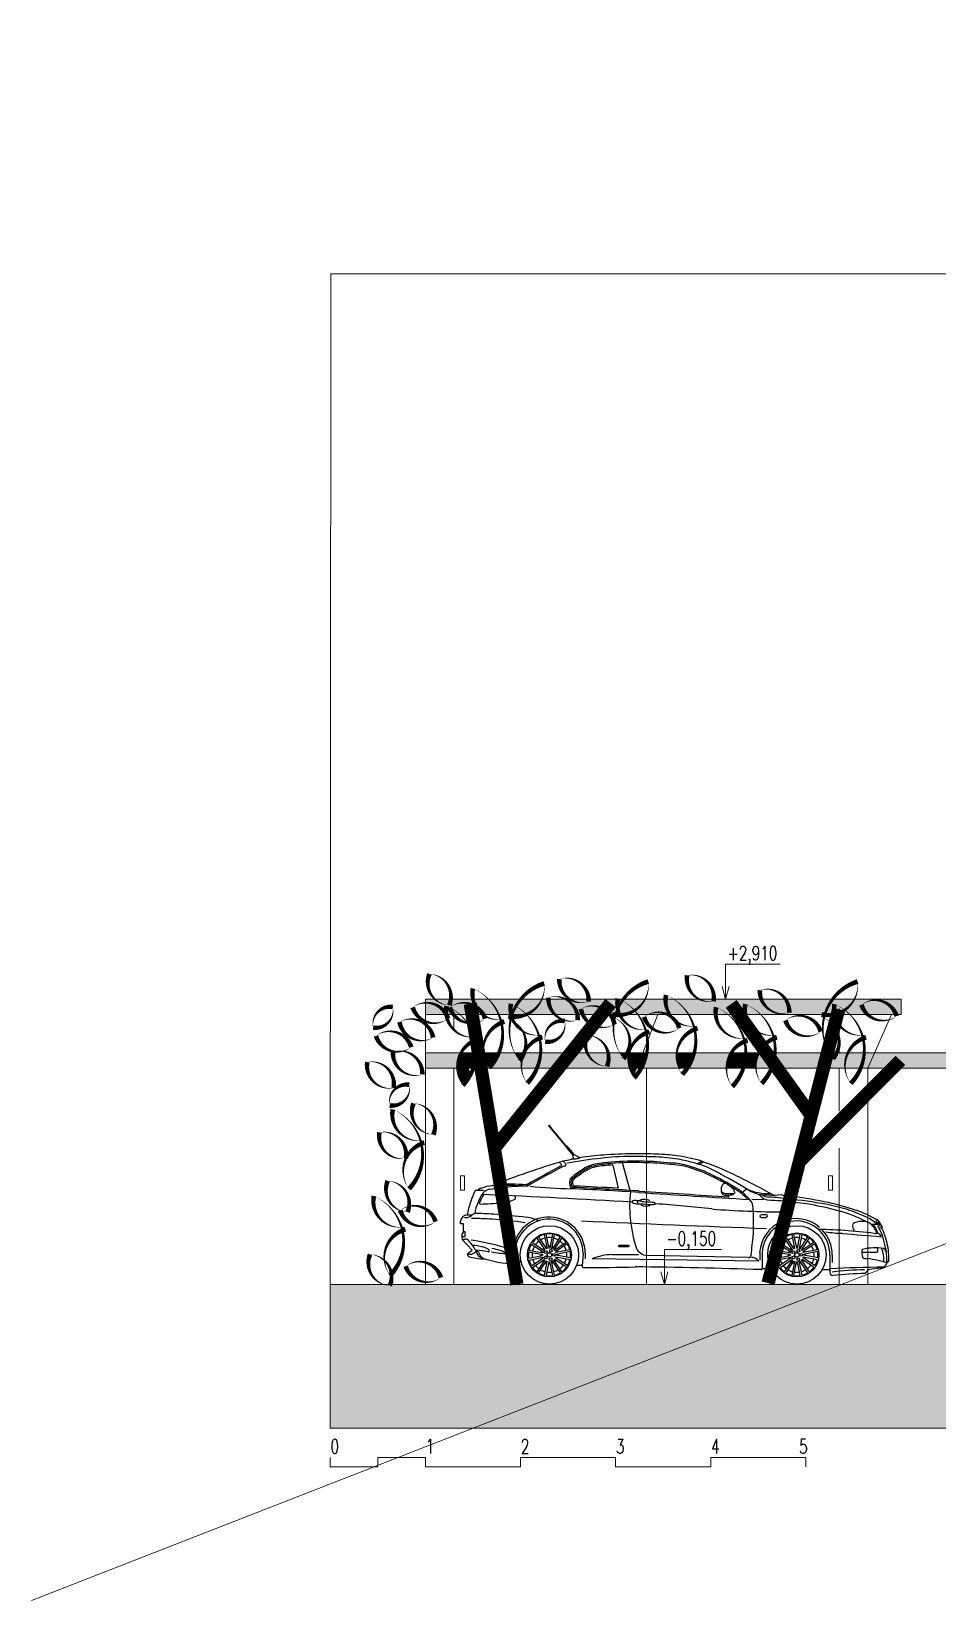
# Model space of a CAD drawing. Header units: metres. Extents: x -183 to 791, y -436 to 125.
# Drawn here: x 504.79 to 514.31, y -415.22 to -398.72 of the extents above; entities that cross this region are included whole.
import ezdxf

# ---------------------------------------------------------------- set-up
doc = ezdxf.new("R2010")
doc.units = ezdxf.units.M
doc.header["$MEASUREMENT"] = 0
doc.header["$XCLIPFRAME"] = 2
for name, color, linetype in [('01_SILNE', 1, 'Continuous'), ('AUTO', 8, 'Continuous'), ('koty', 4, 'Continuous'), ('SRAFY', 3, 'Continuous'), ('SRAFY-TERÉN', 252, 'Continuous'), ('zariz.predmety', 203, 'Continuous')]:
    doc.layers.add(name, color=color, linetype=linetype)
doc.layers.add('FLOATING-WINDOWS', color=2, linetype='Continuous', plot=False)
doc.layers.add('nosne zdivo', color=6, linetype='Continuous', lineweight=50)
doc.styles.add('ROMANS', font='romans.shx', dxfattribs={"width": 0.7})
picture_1 = doc.add_image_def('image2.jpg', size_in_pixel=(1024, 512))

msp = doc.modelspace()

# ---------------------------------------------------------------- hatches: boundary and pattern name
at = {"layer": 'SRAFY', "linetype": 'Continuous', "lineweight": 0}
for points in [[(513.93, -408.892), (508.93, -408.892), (508.93, -409.052), (513.93, -409.052)], [(509.304, -409.457), (508.93, -409.457), (508.93, -409.617), (509.263, -409.617, -0.134833)], [(509.467, -409.457), (509.304, -409.457, 0.134833), (509.263, -409.617), (509.436, -409.617, 0.078794)], [(509.54, -409.457), (509.467, -409.457, -0.078794), (509.436, -409.617), (509.94, -409.617, -0.132565), (509.969, -409.457), (509.968, -409.457, -0.086818), (509.92, -409.539, -0.046165), (509.869, -409.457), (509.703, -409.457, -0.090788), (509.601, -409.614, -0.137439)], [(509.968, -409.457), (509.869, -409.457, 0.046165), (509.92, -409.539, 0.086818)], [(510.142, -409.457), (509.969, -409.457, 0.132565), (509.94, -409.617), (510.104, -409.617, 0.079554)], [(510.632, -409.457), (510.142, -409.457, -0.079554), (510.104, -409.617), (511.073, -409.617, -0.130475), (511.072, -409.457), (511.053, -409.457, -0.067281), (511.013, -409.519, -0.035474), (510.973, -409.457), (510.851, -409.457, -0.153414), (510.839, -409.599, -0.285328)], [(511.053, -409.457), (510.973, -409.457, 0.035474), (511.013, -409.519, 0.067281)], [(511.258, -409.457), (511.072, -409.457, 0.130475), (511.073, -409.617), (511.2, -409.617, 0.082303)], [(511.572, -409.457), (511.258, -409.457, -0.082303), (511.2, -409.617), (511.593, -409.617, -0.131714)], [(511.756, -409.457), (511.572, -409.457, 0.131714), (511.593, -409.617), (511.684, -409.617, 0.085066)], [(512.144, -409.457), (511.756, -409.457, -0.084943), (511.684, -409.617), (511.684, -409.617), (512.095, -409.617, -0.136618)], [(512.299, -409.457), (512.144, -409.457, 0.136618), (512.095, -409.617), (512.273, -409.617, 0.078429)], [(512.433, -409.457), (512.299, -409.457, -0.078429), (512.273, -409.617), (512.404, -409.617, -0.132781)], [(512.606, -409.457), (512.433, -409.457, 0.132781), (512.404, -409.617), (512.568, -409.617, 0.079457)], [(513.37, -409.457), (513.253, -409.457, -0.067281), (513.213, -409.519, -0.035474), (513.173, -409.457), (512.606, -409.457, -0.079457), (512.568, -409.617), (513.341, -409.617, -0.132781)], [(513.543, -409.457), (513.37, -409.457, 0.132781), (513.341, -409.617), (513.505, -409.617, 0.079457)], [(525.212, -409.457), (514.48, -409.457), (513.543, -409.457, -0.079457), (513.505, -409.617), (525.212, -409.617)], [(509.384, -409.617), (509.263, -409.617, 0.157088), (509.324, -409.798, 0.069876), (509.408, -409.68)], [(511.154, -409.617), (511.073, -409.617, 0.084371), (511.117, -409.712)]]:
    msp.add_hatch(color=44, dxfattribs=at).paths.add_polyline_path(points)
for points in [[(509.703, -409.457), (509.54, -409.457, 0.137439), (509.601, -409.614, 0.090788)], [(510.851, -409.457), (510.632, -409.457, 0.285328), (510.839, -409.599, 0.153414)]]:
    msp.add_hatch(color=44, dxfattribs=at).paths.add_polyline_path(points, flags=17)
at = {"layer": 'SRAFY-TERÉN', "linetype": 'Continuous', "lineweight": 0}
msp.add_hatch(color=256, dxfattribs=at).paths.add_polyline_path([(543.77, -412.267), (541.575, -412.267), (541.575, -412.272), (541.153, -412.271), (541.153, -412.267), (530.835, -412.267, -0.032805), (530.813, -412.302, -0.021832), (530.783, -412.267), (521.936, -412.267), (518.986, -411.892), (508.562, -411.892, -0.013742), (508.557, -411.904, -0.069979), (508.492, -411.892), (507.93, -411.892), (507.93, -413.401), (543.77, -413.401)])

# ---------------------------------------------------------------- linework, layer by layer
at = {"layer": '01_SILNE', "linetype": 'Continuous', "lineweight": 0}
msp.add_line((518.986, -411.892), (507.93, -411.892), dxfattribs=at)
at = {"layer": 'AUTO'}
for p, q in [((510.407, -410.438), (510.248, -410.249)), ((510.411, -410.434), (510.252, -410.245)), ((510.339, -410.609), (510.36, -410.63)), ((510.374, -410.592), (510.406, -410.623)), ((510.499, -410.529), (510.481, -410.535)), ((510.481, -410.535), (510.484, -410.572)), ((510.554, -410.56), (510.499, -410.529)), ((511.086, -410.918), (510.999, -410.599)), ((511.788, -410.623), (511.835, -410.595)), ((511.806, -410.629), (511.849, -410.602)), ((510.902, -410.636), (510.956, -410.88)), ((509.456, -410.901), (509.542, -410.901)), ((512.174, -410.938), (512.088, -410.938)), ((511.162, -411.049), (511.163, -411.018)), ((512.108, -410.956), (512.122, -410.969)), ((512.484, -411.003), (512.36, -410.999)), ((509.301, -411.256), (509.301, -411.227)), ((509.33, -411.256), (509.301, -411.256)), ((509.33, -411.334), (509.33, -411.256)), ((509.368, -411.19), (509.341, -411.19)), ((509.37, -411.161), (509.421, -411.161)), ((513.7, -411.26), (513.615, -411.26)), ((509.314, -411.386), (509.348, -411.386)), ((509.422, -411.531), (509.316, -411.419)), ((509.348, -411.34), (509.326, -411.34)), ((509.348, -411.386), (509.348, -411.34)), ((510.102, -411.404), (510.186, -411.527)), ((510.118, -411.393), (510.202, -411.517)), ((510.179, -411.367), (510.21, -411.513)), ((510.198, -411.363), (510.229, -411.509)), ((510.266, -411.362), (510.237, -411.509)), ((510.284, -411.366), (510.256, -411.513)), ((510.347, -411.391), (510.265, -411.516)), ((510.363, -411.402), (510.281, -411.527)), ((510.411, -411.449), (510.287, -411.533)), ((512.703, -411.404), (512.787, -411.527)), ((512.719, -411.393), (512.803, -411.517)), ((512.781, -411.367), (512.811, -411.513)), ((512.8, -411.363), (512.83, -411.509)), ((512.867, -411.362), (512.839, -411.509)), ((512.886, -411.366), (512.858, -411.513)), ((512.948, -411.391), (512.866, -411.516)), ((512.964, -411.402), (512.882, -411.527)), ((513.012, -411.449), (512.888, -411.533)), ((509.377, -411.587), (509.377, -411.571)), ((509.412, -411.577), (509.377, -411.577)), ((509.381, -411.563), (509.422, -411.531)), ((509.873, -411.665), (509.873, -411.535)), ((510.015, -411.549), (510.162, -411.577)), ((510.016, -411.616), (510.162, -411.586)), ((510.019, -411.53), (510.166, -411.558)), ((510.02, -411.635), (510.166, -411.605)), ((510.044, -411.468), (510.169, -411.55)), ((510.046, -411.697), (510.17, -411.613)), ((510.055, -411.452), (510.18, -411.534)), ((510.422, -411.465), (510.298, -411.549)), ((510.423, -411.694), (510.298, -411.612)), ((510.448, -411.527), (510.301, -411.557)), ((510.449, -411.632), (510.302, -411.604)), ((510.452, -411.545), (510.305, -411.576)), ((510.452, -411.613), (510.305, -411.585)), ((510.589, -411.564), (510.58, -411.701)), ((510.611, -411.564), (510.611, -411.621)), ((510.893, -411.578), (511.17, -411.578)), ((512.323, -411.61), (511.258, -411.587)), ((512.444, -411.555), (512.444, -411.637)), ((512.469, -411.556), (512.469, -411.726)), ((512.617, -411.549), (512.764, -411.577)), ((512.617, -411.616), (512.764, -411.586)), ((512.62, -411.53), (512.767, -411.558)), ((512.621, -411.635), (512.768, -411.605)), ((512.645, -411.468), (512.77, -411.55)), ((512.647, -411.697), (512.771, -411.613)), ((512.656, -411.452), (512.781, -411.534)), ((513.023, -411.465), (512.899, -411.549)), ((513.025, -411.694), (512.9, -411.612)), ((513.049, -411.527), (512.903, -411.557)), ((513.05, -411.632), (512.903, -411.604)), ((513.053, -411.545), (512.906, -411.576)), ((513.054, -411.613), (512.907, -411.585)), ((513.181, -411.583), (513.18, -411.764)), ((513.206, -411.584), (513.206, -411.66)), ((513.671, -411.556), (513.515, -411.556)), ((513.681, -411.506), (513.681, -411.546)), ((509.936, -411.656), (509.873, -411.656)), ((510.057, -411.713), (510.18, -411.629)), ((510.104, -411.76), (510.187, -411.635)), ((510.12, -411.77), (510.203, -411.645)), ((510.183, -411.796), (510.211, -411.649)), ((510.202, -411.799), (510.23, -411.652)), ((510.269, -411.799), (510.239, -411.652)), ((510.288, -411.795), (510.257, -411.648)), ((510.35, -411.769), (510.266, -411.645)), ((510.366, -411.758), (510.281, -411.634)), ((510.413, -411.71), (510.288, -411.628)), ((510.58, -411.693), (510.519, -411.693)), ((512.434, -411.648), (510.682, -411.622)), ((512.565, -411.726), (512.469, -411.726)), ((512.658, -411.713), (512.782, -411.629)), ((512.706, -411.76), (512.788, -411.635)), ((512.722, -411.77), (512.804, -411.645)), ((512.784, -411.796), (512.812, -411.649)), ((512.803, -411.799), (512.831, -411.652)), ((512.87, -411.799), (512.84, -411.652)), ((512.889, -411.795), (512.859, -411.648)), ((512.951, -411.769), (512.867, -411.645)), ((512.967, -411.758), (512.883, -411.634)), ((513.014, -411.71), (512.889, -411.628)), ((513.18, -411.739), (513.098, -411.739))]:
    msp.add_line(p, q, dxfattribs=at)
for points in [[(510.251, -410.241), (510.234, -410.221, 1), (510.227, -410.227), (510.244, -410.247, 1)], [(512.047, -410.861, -0.077406), (512.066, -410.832, -0.329268), (512.085, -410.827, -0.037935), (512.114, -410.843, -0.115244), (512.177, -410.91, -0.19291), (512.178, -410.932, -0.287364), (512.15, -410.952, -0.079067), (512.087, -410.955, -0.153381), (512.056, -410.947, -0.17761), (512.046, -410.929, -0.049184), (512.043, -410.887, -0.138081)], [(511.124, -411.005, 0.008202), (511.16, -411.008, -0.060984), (511.194, -411.014, 0.078918), (511.257, -411.023, -0.039582), (511.331, -411.027, -0.168005), (511.353, -411.043, -0.169643), (511.329, -411.056, -0.039582), (511.255, -411.051, 0.043151), (511.184, -411.049, -0.084485), (511.119, -411.042, -0.845361)], [(512.465, -411.156), (512.507, -411.156, -1), (512.507, -411.19), (512.465, -411.19, -1)], [(510.97, -411.479), (511.062, -411.479, -1), (511.062, -411.496), (510.97, -411.496, -1)]]:
    msp.add_lwpolyline(points, format="xyb", close=True, dxfattribs=at)
msp.add_lwpolyline([(510.405, -410.44), (510.413, -410.433), (510.495, -410.53), (510.485, -410.534)], close=True, dxfattribs=at)
for centre, radius in [((510.234, -411.581), 0.307), ((512.835, -411.581), 0.307), ((510.234, -411.581), 0.231), ((512.835, -411.581), 0.231), ((510.196, -411.607), 0.0147), ((510.197, -411.553), 0.0147), ((510.234, -411.581), 0.0221), ((510.247, -411.625), 0.0147), ((510.248, -411.537), 0.0147), ((510.28, -411.581), 0.0147), ((512.798, -411.553), 0.0147), ((512.798, -411.607), 0.0147), ((512.835, -411.581), 0.0221), ((512.849, -411.625), 0.0147), ((512.85, -411.537), 0.0147), ((512.881, -411.581), 0.0147)]:
    msp.add_circle(centre, radius, dxfattribs=at)
for centre, radius, start, end in [((512.151, -416.901), 6.548, 105.6955, 112.5784), ((510.16, -409.166), 1.442, 278.5259, 282.2621), ((510.399, -410.63), 0.01, 306.9214, 45.5806), ((511.074, -413.817), 3.265, 95.3003, 101.5174), ((511.013, -413.505), 2.981, 100.2191, 100.5671), ((511.013, -413.505), 2.981, 93.9938, 98.856), ((510.971, -412.057), 1.453, 93.2963, 100.1212), ((510.971, -412.057), 1.438, 93.2868, 100.1071), ((511.079, -413.049), 2.502, 89.7865, 97.0436), ((511.121, -414.036), 3.518, 90.1734, 95.1448), ((511.129, -413.302), 2.707, 88.0988, 95.1173), ((511.129, -413.302), 2.692, 88.0951, 95.1224), ((510.99, -423.594), 13.048, 88.4012, 89.5675), ((510.96, -425.12), 14.604, 88.4296, 89.4089), ((511.191, -413.308), 2.711, 83.2811, 89.4103), ((511.191, -413.308), 2.696, 83.2682, 89.414), ((511.29, -412.326), 1.776, 80.4134, 87.9127), ((511.302, -412.557), 2.036, 82.2054, 88.3634), ((511.48, -411.383), 0.769, 72.8364, 87.8768), ((511.27, -412.631), 2.114, 74.4755, 81.6165), ((511.417, -411.706), 1.143, 72.2245, 81.5169), ((511.505, -411.593), 1.01, 60.9074, 75.0611), ((510.996, -413.118), 2.656, 63.5817, 71.6644), ((515.549, -420.586), 11.214, 117.5759, 119.6661), ((515.557, -420.599), 11.214, 117.4637, 119.6937), ((510.353, -410.637), 0.01, 297.5759, 45.5806), ((510.352, -410.568), 0.0881, 292.7303, 306.9214), ((510.51, -410.816), 0.0652, 124.6627, 174.3086), ((510.51, -410.816), 0.0502, 124.0629, 182.4737), ((511.257, -411.732), 1.247, 120.278, 128.9415), ((510.51, -410.816), 0.0352, 123.1061, 182.9135), ((511.257, -411.732), 1.232, 120.3202, 128.9692), ((511.257, -411.732), 1.217, 120.3639, 129.0021), ((510.827, -411.115), 0.501, 102.819, 113.3831), ((510.827, -411.115), 0.486, 102.8604, 113.2769), ((510.827, -411.115), 0.471, 102.9041, 113.165), ((510.971, -412.057), 1.423, 92.7947, 100.0925), ((511.48, -411.383), 0.754, 72.8202, 87.9224), ((511.36, -411.896), 1.279, 62.9708, 74.4762), ((511.36, -411.896), 1.294, 62.9796, 74.4666), ((510.844, -413.056), 2.548, 61.0788, 64.4955), ((510.844, -413.056), 2.563, 57.2383, 64.4911), ((504.645, -423.973), 15.164, 59.5062, 60.9994), ((505.801, -423.576), 14.334, 61.7331, 63.5817), ((510.337, -411.337), 0.983, 153.6509, 169.6739), ((509.523, -410.938), 0.0566, 98.7316, 139.9906), ((509.801, -411.141), 0.337, 138.365, 161.5271), ((509.645, -411.19), 0.335, 91.3088, 112.9858), ((509.554, -410.967), 0.02, 87.564, 147.3829), ((509.622, -411.003), 0.113, 96.64, 130.4179), ((505.551, -505.07), 94.208, 86.61938, 87.56398), ((505.292, -373.806), 37.336, 276.64, 276.8298), ((509.794, -414.788), 3.936, 86.9581, 92.281), ((509.795, -414.774), 3.936, 87.1187, 91.775), ((510.069, -413.691), 2.835, 91.3401, 96.8298), ((509.994, -410.833), 0.01, 267.1187, 299.6661), ((510.828, -401.779), 9.115, 264.9857, 267.6916), ((510.564, -410.817), 0.119, 176.0895, 215.6709), ((510.564, -410.817), 0.104, 180.3021, 211.7267), ((509.311, -439.408), 28.545, 86.2548, 87.6916), ((510.564, -410.817), 0.0886, 180.109, 197.2792), ((509.311, -439.408), 28.56, 86.2548, 87.6633), ((510.498, -410.838), 0.02, 197.2792, 267.6208), ((509.311, -439.408), 28.575, 86.7008, 87.6208), ((512.467, -411.077), 1.39, 173.4564, 184.6753), ((528.096, -152.438), 259.04, 266.25485, 266.51258), ((528.096, -152.438), 259.025, 266.25485, 266.46443), ((512.14, -410.804), 0.145, 228.6669, 245.6929), ((512.088, -410.918), 0.02, 245.6929, 270), ((510.844, -413.056), 2.548, 57.2453, 59.5354), ((511.879, -411.402), 0.597, 42.7656, 54.8535), ((511.879, -411.402), 0.612, 38.2961, 54.8829), ((512.46, -411.123), 0.278, 122.6442, 134.8134), ((512.532, -410.388), 0.548, 245.9852, 272.7672), ((512.537, -410.537), 0.419, 237.2277, 254.6418), ((512.532, -410.388), 0.563, 259.1361, 270.7579), ((512.494, -410.914), 0.0639, 206.5138, 238.1214), ((512.547, -410.83), 0.143, 234.8914, 267.7556), ((512.575, -410.287), 0.665, 266.9726, 278.3836), ((512.8, -410.631), 0.339, 247.6798, 269.0953), ((509.884, -411.213), 0.441, 156.051, 170.892), ((509.507, -411.036), 0.01, 157.5184, 270.3075), ((509.944, -411.217), 0.483, 147.3829, 157.5184), ((509.497, -409.166), 1.88, 270.3075, 277.166), ((509.733, -410.747), 0.284, 269.7298, 299.636), ((509.861, -410.98), 0.0189, 310.1407, 84.6026), ((511.232, -411.15), 0.152, 67.6509, 107.5977), ((511.249, -410.934), 0.133, 246.7949, 288.5206), ((509.926, -429.475), 18.487, 83.7375, 85.5736), ((512.67, -402.168), 8.96, 265.34, 270.1692), ((512.122, -411.116), 0.255, 0.415, 21.4966), ((508.555, -411.242), 3.825, 358.0829, 1.918), ((512.542, -410.89), 0.113, 224.016, 262.643), ((512.952, -405.56), 5.458, 265.5385, 266.9766), ((512.276, -414.545), 3.582, 82.5422, 85.7476), ((510.911, -426.164), 15.254, 82.3538, 83.3985), ((512.058, -417.47), 6.513, 80.4137, 83.9835), ((512.204, -415.735), 4.802, 78.4131, 82.9285), ((512.392, -414.358), 3.358, 75.1057, 80.5974), ((508.663, -428.934), 18.439, 75.2252, 75.9377), ((512.52, -413.862), 2.904, 71.2009, 77.1039), ((512.9, -412.517), 1.448, 62.4315, 75.8038), ((512.942, -412.483), 1.441, 64.2693, 72.9481), ((513.038, -412.341), 1.298, 60.4822, 71.2162), ((509.372, -411.233), 0.0718, 91.5687, 175.3669), ((509.336, -411.067), 0.127, 284.4838, 309.4333), ((509.488, -411.236), 0.1, 113.105, 135.3356), ((509.284, -416.349), 5.154, 86.1019, 88.5315), ((509.3, -416.836), 5.694, 86.4699, 88.5007), ((509.401, -414.898), 3.699, 81.0648, 86.3826), ((508.695, -422.674), 11.561, 83.5419, 85.2613), ((510.23, -411.564), 0.38, 359.9948, 175.4496), ((510.23, -411.564), 0.358, 359.9948, 175.4496), ((509.938, -411.617), 0.435, 65.1169, 82.3289), ((516.945, -279.828), 131.549, 267.22344, 268.07072), ((512.555, -411.049), 1.48, 185.452, 198.2483), ((512.825, -411.581), 0.382, 49.3178, 176.0659), ((512.825, -411.581), 0.357, 359.5661, 176.0659), ((513.455, -411.276), 0.0368, 114.5497, 191.2003), ((513.546, -411.257), 0.13, 191.5214, 216.0786), ((513.522, -411.465), 0.237, 85.5753, 110.2055), ((513.536, -411.34), 0.112, 48.6953, 87.7083), ((513.44, -411.472), 0.315, 42.4738, 66.071), ((513.498, -411.401), 0.183, 13.3691, 52.3678), ((513.419, -411.432), 0.278, 14.8697, 38.0696), ((513.675, -411.219), 0.0105, 138.8552, 217.0525), ((513.672, -411.239), 0.0275, 50.7284, 101.2033), ((513.63, -411.258), 0.0487, 357.2744, 41.1454), ((513.562, -411.325), 0.152, 17.0418, 37.4493), ((513.122, -411.601), 0.651, 10.2867, 29.9389), ((513.387, -411.45), 0.382, 24.7851, 37.3735), ((513.754, -411.262), 0.0504, 201.7973, 240.629), ((509.434, -411.394), 0.121, 149.901, 191.724), ((508.292, -400.355), 11.111, 275.2851, 275.4802), ((509.359, -411.443), 0.0279, 43.4817, 100.6675), ((508.929, -411.837), 0.611, 30.5728, 42.5493), ((508.897, -414.584), 3.201, 73.4216, 80.7424), ((510.234, -411.581), 0.221, 126.6905, 144.1906), ((510.234, -411.581), 0.182, 127.2216, 143.6595), ((510.234, -411.581), 0.221, 104.1905, 121.6906), ((510.234, -411.581), 0.182, 104.7216, 121.1595), ((510.234, -411.581), 0.221, 81.6905, 99.1906), ((510.234, -411.581), 0.182, 82.2216, 98.6595), ((510.234, -411.581), 0.182, 59.7216, 76.1595), ((510.234, -411.581), 0.221, 59.1905, 76.6906), ((510.234, -411.581), 0.182, 37.2216, 53.6595), ((510.234, -411.581), 0.221, 36.6905, 54.1906), ((506.136, -410.789), 6.268, 352.7116, 354.6795), ((512.835, -411.581), 0.221, 126.6905, 144.1906), ((512.835, -411.581), 0.182, 127.2216, 143.6595), ((512.835, -411.581), 0.221, 104.1905, 121.6906), ((512.835, -411.581), 0.182, 104.7216, 121.1595), ((512.835, -411.581), 0.221, 81.6905, 99.1906), ((512.835, -411.581), 0.182, 82.2216, 98.6595), ((512.835, -411.581), 0.182, 59.7216, 76.1595), ((512.835, -411.581), 0.221, 59.1905, 76.6906), ((512.835, -411.581), 0.182, 37.2216, 53.6595), ((512.835, -411.581), 0.221, 36.6905, 54.1906), ((512.95, -416.986), 5.674, 82.5281, 88.8909), ((512.825, -411.581), 0.382, 359.5661, 44.3495), ((513.333, -410.175), 1.179, 260.5446, 269.0683), ((515.8, -384.332), 27.137, 264.7439, 265.6161), ((513.669, -411.424), 0.0671, 31.961, 73.3493), ((513.704, -411.291), 0.0295, 331.4254, 3.1308), ((513.237, -411.561), 0.555, 13.4711, 27.3735), ((513.118, -411.617), 0.684, 358.6283, 15.7387), ((509.387, -411.571), 0.01, 127.967, 180), ((509.387, -411.587), 0.01, 180, 252.4103), ((509.541, -411.101), 0.521, 252.4103, 270.9091), ((509.344, -411.42), 0.171, 293.2898, 313.7453), ((509.406, -411.929), 0.449, 73.3821, 87.6298), ((509.463, -411.521), 0.01, 210.5728, 262.8462), ((508.301, -420.78), 9.322, 82.0453, 82.8462), ((509.551, -411.527), 0.0902, 190.4243, 252.8519), ((509.474, -411.276), 0.267, 267.4599, 270.6585), ((509.473, -411.561), 0.0177, 25.1227, 75.062), ((509.587, -411.527), 0.101, 194.7986, 248.1723), ((509.894, -410.549), 1.126, 250.8858, 268.4498), ((509.522, -411.606), 0.109, 43.8303, 83.0048), ((509.593, -411.538), 0.01, 262.0453, 43.8303), ((510.002, -408.996), 2.582, 261.5855, 265.4105), ((509.523, -412.094), 0.591, 62.5193, 79.5112), ((510.234, -411.581), 0.221, 171.6905, 189.1906), ((510.234, -411.581), 0.221, 149.1905, 166.6906), ((510.234, -411.581), 0.182, 172.2216, 188.6595), ((510.234, -411.581), 0.182, 149.7216, 166.1595), ((510.234, -411.581), 0.0922, 175.1831, 185.6981), ((510.234, -411.581), 0.0922, 152.6831, 163.1981), ((510.234, -411.581), 0.0922, 197.6831, 208.1981), ((510.234, -411.581), 0.0922, 130.1831, 140.6981), ((510.234, -411.581), 0.0716, 176.9133, 183.9678), ((510.234, -411.581), 0.0716, 154.4133, 161.4678), ((510.234, -411.581), 0.0716, 199.4133, 206.4678), ((510.234, -411.581), 0.0716, 131.9133, 138.9678), ((510.234, -411.581), 0.0922, 107.6831, 118.1981), ((510.234, -411.581), 0.0716, 109.4133, 116.4678), ((510.234, -411.581), 0.0922, 85.1831, 95.6981), ((510.234, -411.581), 0.0716, 86.9133, 93.9678), ((510.234, -411.581), 0.0716, 64.4133, 71.4678), ((510.234, -411.581), 0.0922, 62.6831, 73.1981), ((510.234, -411.581), 0.0716, 41.9133, 48.9678), ((510.234, -411.581), 0.0922, 40.1831, 50.6981), ((510.234, -411.581), 0.0716, 19.4133, 26.4678), ((510.234, -411.581), 0.0716, 334.4133, 341.4678), ((510.234, -411.581), 0.0716, 356.9133, 3.9678), ((510.234, -411.581), 0.0922, 17.6831, 28.1981), ((510.234, -411.581), 0.0922, 332.6831, 343.1981), ((510.234, -411.581), 0.0922, 355.1831, 5.6981), ((510.234, -411.581), 0.182, 14.7216, 31.1595), ((510.234, -411.581), 0.182, 352.2216, 8.6595), ((510.234, -411.581), 0.221, 14.1905, 31.6906), ((510.234, -411.581), 0.221, 351.6905, 9.1906), ((510.904, -412.157), 0.579, 91.0616, 112.5173), ((511.27, -411.453), 0.135, 206.2012, 264.9644), ((512.324, -411.58), 0.03, 268.7787, 352.7116), ((512.36, -411.694), 0.0869, 32.0171, 91.2356), ((512.835, -411.581), 0.221, 171.6905, 189.1906), ((512.835, -411.581), 0.221, 149.1905, 166.6906), ((512.835, -411.581), 0.182, 172.2216, 188.6595), ((512.835, -411.581), 0.182, 149.7216, 166.1595), ((512.835, -411.581), 0.0922, 175.1831, 185.6981), ((512.835, -411.581), 0.0922, 152.6831, 163.1981), ((512.835, -411.581), 0.0922, 197.6831, 208.1981), ((512.835, -411.581), 0.0716, 176.9133, 183.9678), ((512.835, -411.581), 0.0922, 130.1831, 140.6981), ((512.835, -411.581), 0.0716, 154.4133, 161.4678), ((512.835, -411.581), 0.0716, 199.4133, 206.4678), ((512.835, -411.581), 0.0716, 131.9133, 138.9678), ((512.835, -411.581), 0.0922, 107.6831, 118.1981), ((512.835, -411.581), 0.0716, 109.4133, 116.4678), ((512.835, -411.581), 0.0922, 85.1831, 95.6981), ((512.835, -411.581), 0.0716, 86.9133, 93.9678), ((512.835, -411.581), 0.0716, 64.4133, 71.4678), ((512.835, -411.581), 0.0922, 62.6831, 73.1981), ((512.835, -411.581), 0.0716, 41.9133, 48.9678), ((512.835, -411.581), 0.0922, 40.1831, 50.6981), ((512.835, -411.581), 0.0716, 19.4133, 26.4678), ((512.835, -411.581), 0.0716, 334.4133, 341.4678), ((512.835, -411.581), 0.0716, 356.9133, 3.9678), ((512.835, -411.581), 0.0922, 17.6831, 28.1981), ((512.835, -411.581), 0.0922, 332.6831, 343.1981), ((512.835, -411.581), 0.0922, 355.1831, 5.6981), ((512.835, -411.581), 0.182, 14.7216, 31.1595), ((512.835, -411.581), 0.182, 352.2216, 8.6595), ((512.835, -411.581), 0.221, 14.1905, 31.6906), ((512.835, -411.581), 0.221, 351.6905, 9.1906), ((513.643, -411.557), 0.127, 168.0768, 204.9577), ((513.528, -411.533), 0.01, 104.7132, 168.0768), ((513.658, -412.028), 0.522, 80.2904, 104.7132), ((513.536, -411.606), 0.01, 204.9577, 262.3525), ((513.671, -411.546), 0.01, 270, 0), ((513.375, -411.641), 0.375, 357.8235, 20.3426), ((513.719, -411.566), 0.0591, 17.9956, 62.8855), ((513.218, -411.628), 0.563, 356.402, 14.8092), ((509.863, -411.665), 0.01, 268.4498, 0), ((510.234, -411.581), 0.221, 194.1905, 211.6906), ((510.234, -411.581), 0.221, 216.6905, 234.1906), ((510.234, -411.581), 0.182, 194.7216, 211.1595), ((510.234, -411.581), 0.182, 217.2216, 233.6595), ((510.234, -411.581), 0.221, 239.1905, 256.6906), ((510.234, -411.581), 0.182, 239.7216, 256.1595), ((510.234, -411.581), 0.0922, 220.1831, 230.6981), ((510.234, -411.581), 0.0716, 221.9133, 228.9678), ((510.234, -411.581), 0.0922, 242.6831, 253.1981), ((510.234, -411.581), 0.0716, 244.4133, 251.4678), ((510.234, -411.581), 0.182, 262.2216, 278.6595), ((510.234, -411.581), 0.0922, 265.1831, 275.6981), ((510.234, -411.581), 0.0716, 266.9133, 273.9678), ((510.234, -411.581), 0.0716, 289.4133, 296.4678), ((510.234, -411.581), 0.0922, 287.6831, 298.1981), ((510.234, -411.581), 0.182, 284.7216, 301.1595), ((510.234, -411.581), 0.0716, 311.9133, 318.9678), ((510.234, -411.581), 0.221, 284.1905, 301.6906), ((510.234, -411.581), 0.0922, 310.1831, 320.6981), ((510.234, -411.581), 0.182, 307.2216, 323.6595), ((510.234, -411.581), 0.221, 306.6905, 324.1906), ((510.234, -411.581), 0.182, 329.7216, 346.1595), ((510.234, -411.581), 0.221, 329.1905, 346.6906), ((510.59, -411.702), 0.01, 176.3316, 269.433), ((510.719, -398.646), 13.067, 269.433, 271.8261), ((510.121, -486.952), 75.253, 88.22036, 89.22748), ((512.458, -411.724), 0.0114, 270.3247, 348.8251), ((512.835, -411.581), 0.221, 194.1905, 211.6906), ((512.835, -411.581), 0.221, 216.6905, 234.1906), ((512.835, -411.581), 0.182, 194.7216, 211.1595), ((512.835, -411.581), 0.182, 217.2216, 233.6595), ((512.835, -411.581), 0.221, 239.1905, 256.6906), ((512.835, -411.581), 0.182, 239.7216, 256.1595), ((512.835, -411.581), 0.0922, 220.1831, 230.6981), ((512.835, -411.581), 0.0716, 221.9133, 228.9678), ((512.835, -411.581), 0.0922, 242.6831, 253.1981), ((512.835, -411.581), 0.0716, 244.4133, 251.4678), ((512.835, -411.581), 0.182, 262.2216, 278.6595), ((512.835, -411.581), 0.0922, 265.1831, 275.6981), ((512.835, -411.581), 0.0716, 266.9133, 273.9678), ((512.835, -411.581), 0.0716, 289.4133, 296.4678), ((512.835, -411.581), 0.0922, 287.6831, 298.1981), ((512.835, -411.581), 0.182, 284.7216, 301.1595), ((512.835, -411.581), 0.0716, 311.9133, 318.9678), ((512.835, -411.581), 0.221, 284.1905, 301.6906), ((512.835, -411.581), 0.0922, 310.1831, 320.6981), ((512.835, -411.581), 0.182, 307.2216, 323.6595), ((512.835, -411.581), 0.221, 306.6905, 324.1906), ((512.835, -411.581), 0.182, 329.7216, 346.1595), ((512.835, -411.581), 0.221, 329.1905, 346.6906), ((513.216, -411.761), 0.0358, 183.7831, 263.4072), ((513.745, -420.94), 9.229, 89.9982, 93.5083), ((513.521, -413.815), 2.076, 89.2743, 98.7328), ((513.681, -416.756), 4.981, 91.4652, 95.401), ((513.655, -410.72), 0.904, 262.3525, 265.0748), ((513.832, -411.988), 0.35, 134.1054, 142.8218), ((513.426, -412.834), 1.223, 73.1774, 82.8777), ((513.819, -413.071), 1.354, 94.2334, 99.7669), ((513.709, -411.649), 0.0722, 277.3122, 348.2732), ((513.771, -411.635), 0.0306, 286.5704, 2.4168), ((510.234, -411.581), 0.221, 261.6905, 279.1906), ((512.835, -411.581), 0.221, 261.6905, 279.1906)]:
    msp.add_arc(centre, radius, start, end, dxfattribs=at)
at = {"layer": 'AUTO', "extrusion": (0, 0, -1)}
msp.add_ellipse((510.519, -410.566), major_axis=(0.0349, 0.0061), ratio=0.183524, start_param=0.034956, end_param=3.179145, dxfattribs=at)
at = {"layer": 'FLOATING-WINDOWS', "color": 254, "linetype": 'Continuous', "lineweight": 0}
for p, q in [((511.255, -409.457), (511.255, -409.358)), ((511.255, -411.892), (511.255, -409.617))]:
    msp.add_line(p, q, dxfattribs=at)
for points in [[(509.3, -410.75), (509.342, -410.75), (509.342, -410.902), (509.3, -410.902)], [(513.21, -410.75), (513.168, -410.75), (513.168, -410.902), (513.21, -410.902)]]:
    msp.add_lwpolyline(points, close=True, dxfattribs=at)
at = {"layer": 'FLOATING-WINDOWS', "linetype": 'Continuous', "lineweight": 0, "flags": 128}
msp.add_lwpolyline([(507.93, -411.892), (507.93, -413.401), (543.77, -413.401), (543.77, -412.267), (521.936, -412.267), (518.986, -411.892)], close=True, dxfattribs=at)
at = {"layer": 'koty', "linetype": 'Continuous', "lineweight": 0}
for p, q in [((512.086, -408.892), (512.086, -408.525)), ((512.086, -408.525), (512.661, -408.525)), ((512.086, -408.892), (512.05, -408.759)), ((512.086, -408.892), (512.123, -408.759)), ((511.442, -411.892), (511.442, -411.525)), ((511.442, -411.525), (512.044, -411.525)), ((511.442, -411.892), (511.405, -411.759)), ((511.442, -411.892), (511.478, -411.759))]:
    msp.add_line(p, q, dxfattribs=at)
at = {"layer": 'nosne zdivo', "linetype": 'Continuous', "lineweight": 0}
msp.add_line((504.789, -415.216), (547.047, -398.718), dxfattribs=at)
at = {"layer": 'SRAFY', "linetype": 'Continuous', "lineweight": 0}
for p, q in [((508.93, -411.892), (508.93, -408.892)), ((513.93, -409.052), (513.93, -408.892)), ((509.23, -409.216), (509.23, -409.052)), ((513.28, -409.457), (513.28, -408.992)), ((509.23, -411.892), (509.23, -409.617)), ((513.28, -410.071), (513.28, -409.617)), ((513.58, -411.892), (513.58, -409.617)), ((513.28, -411.892), (513.28, -410.46)), ((507.93, -413.71), (507.93, -413.81)), ((508.43, -413.81), (508.43, -413.71)), ((508.43, -413.71), (508.93, -413.71)), ((508.93, -413.71), (508.93, -413.81)), ((509.93, -413.81), (509.93, -413.71)), ((509.93, -413.71), (510.93, -413.71)), ((510.93, -413.71), (510.93, -413.81)), ((511.93, -413.81), (511.93, -413.71)), ((511.93, -413.71), (512.93, -413.71)), ((512.93, -413.71), (512.93, -413.81)), ((507.93, -413.81), (508.43, -413.81)), ((508.93, -413.81), (509.93, -413.81)), ((510.93, -413.81), (511.93, -413.81))]:
    msp.add_line(p, q, dxfattribs=at)
at = {"layer": 'SRAFY', "color": 44, "linetype": 'Continuous', "lineweight": 0}
for p, q in [((513.93, -408.892), (508.93, -408.892)), ((513.93, -409.052), (508.93, -409.052)), ((511.216, -409.457), (511.374, -409.052)), ((514.48, -409.457), (508.93, -409.457)), ((525.212, -409.617), (508.93, -409.617))]:
    msp.add_line(p, q, dxfattribs=at)
at = {"layer": 'SRAFY', "color": 44, "linetype": 'Continuous', "lineweight": 0, "const_width": 0.14, "flags": 128}
for points in [[(509.403, -408.941), (509.892, -411.892)], [(509.655, -410.46), (510.877, -408.934)], [(512.981, -410.11), (512.145, -408.942)], [(513.274, -408.998), (512.533, -411.878)], [(512.857, -410.606), (513.923, -409.536)]]:
    msp.add_lwpolyline(points, dxfattribs=at)
at = {"layer": 'zariz.predmety', "color": 253, "linetype": 'Continuous', "ltscale": 0.001}
for points in [[(509.181, -408.956, 0, 0, -0.520567), (509.181, -408.956, 0, 0.05, -0.520567), (508.973, -408.628, 0, 0.05, -0.520567), (509.181, -408.956, 0.05, 0.05, 0)], [(511.682, -408.642, 0, 0, -0.520567), (511.682, -408.642, 0, 0.05, -0.520567), (511.959, -408.915, 0, 0.05, -0.520567), (511.682, -408.642, 0.05, 0.05, 0)], [(509.601, -409.614, 0, 0, -0.520567), (509.601, -409.614, 0, 0.05, -0.520567), (509.761, -409.129, 0, 0.05, -0.520567), (509.74, -409.106, 0, 0.05, -0.520567), (509.43, -408.78, 0, 0.05, -0.520567), (509.601, -409.614, 0.05, 0.05, 0)], [(510.179, -408.727, 0, 0, -0.520567), (510.179, -408.727, 0, 0.05, -0.520567), (509.802, -409.071, 0, 0.05, -0.520567), (509.809, -409.102, 0, 0.05, -0.520567), (509.92, -409.539, 0, 0.05, -0.520567), (510.179, -408.727, 0.05, 0.05, 0)], [(510.338, -408.682, 0, 0, -0.520567), (510.338, -408.682, 0, 0.05, -0.520567), (510.647, -408.919, 0, 0.05, -0.520567), (510.338, -408.682, 0.05, 0.05, 0)], [(511.273, -408.707, 0, 0, -0.520567), (511.273, -408.707, 0, 0.05, -0.520567), (510.895, -409.052, 0, 0.05, -0.520567), (510.902, -409.083, 0, 0.05, -0.520567), (511.013, -409.519, 0, 0.05, -0.520567), (511.273, -408.707, 0.05, 0.05, 0)], [(512.755, -409.035, 0, 0, -0.520567), (512.755, -409.035, 0, 0.05, -0.520567), (512.446, -408.798, 0, 0.05, -0.520567), (512.755, -409.035, 0.05, 0.05, 0)], [(513.473, -408.707, 0, 0, -0.520567), (513.473, -408.707, 0, 0.05, -0.520567), (513.095, -409.052, 0, 0.05, -0.520567), (513.102, -409.083, 0, 0.05, -0.520567), (513.213, -409.519, 0, 0.05, -0.520567), (513.473, -408.707, 0.05, 0.05, 0)], [(508.587, -408.974, 0, 0, -0.520567), (508.587, -408.974, 0, 0.05, -0.520567), (508.382, -409.192, 0, 0.05, -0.520567), (508.587, -408.974, 0.05, 0.05, 0)], [(509.168, -409.097, 0, 0, -0.520567), (509.168, -409.097, 0, 0.05, -0.520567), (508.797, -408.979, 0, 0.05, -0.520567), (509.168, -409.097, 0.05, 0.05, 0)], [(509.324, -409.798, 0, 0, -0.520567), (509.324, -409.798, 0, 0.05, -0.520567), (509.485, -409.313, 0, 0.05, -0.520567), (509.464, -409.29, 0, 0.05, -0.520567), (509.153, -408.964, 0, 0.05, -0.520567), (509.324, -409.798, 0.05, 0.05, 0)], [(509.558, -409.097, 0, 0, -0.520567), (509.558, -409.097, 0, 0.05, -0.520567), (509.187, -408.979, 0, 0.05, -0.520567), (509.558, -409.097, 0.05, 0.05, 0)], [(510.001, -409.776, 0, 0, -0.520567), (510.001, -409.776, 0, 0.05, -0.520567), (510.161, -409.291, 0, 0.05, -0.520567), (510.14, -409.268, 0, 0.05, -0.520567), (509.83, -408.941, 0, 0.05, -0.520567), (510.001, -409.776, 0.05, 0.05, 0)], [(510.223, -408.876, 0, 0, -0.520567), (510.223, -408.876, 0, 0.05, -0.520567), (510.532, -409.113, 0, 0.05, -0.520567), (510.223, -408.876, 0.05, 0.05, 0)], [(510.565, -408.995, 0, 0, -0.520567), (510.565, -408.995, 0, 0.05, -0.520567), (510.918, -409.158, 0, 0.05, -0.520567), (510.565, -408.995, 0.05, 0.05, 0)], [(511.124, -409.721, 0, 0, -0.520567), (511.124, -409.721, 0, 0.05, -0.520567), (511.284, -409.236, 0, 0.05, -0.520567), (511.263, -409.212, 0, 0.05, -0.520567), (510.953, -408.886, 0, 0.05, -0.520567), (511.124, -409.721, 0.05, 0.05, 0)], [(511.631, -409.683, 0, 0, -0.520567), (511.631, -409.683, 0, 0.05, -0.520567), (511.791, -409.198, 0, 0.05, -0.520567), (511.77, -409.175, 0, 0.05, -0.520567), (511.46, -408.848, 0, 0.05, -0.520567), (511.631, -409.683, 0.05, 0.05, 0)], [(512.157, -409.811, 0, 0, -0.520567), (512.157, -409.811, 0, 0.05, -0.520567), (512.317, -409.326, 0, 0.05, -0.520567), (512.296, -409.303, 0, 0.05, -0.520567), (511.986, -408.977, 0, 0.05, -0.520567), (512.157, -409.811, 0.05, 0.05, 0)], [(512.465, -409.779, 0, 0, -0.520567), (512.465, -409.779, 0, 0.05, -0.520567), (512.625, -409.294, 0, 0.05, -0.520567), (512.604, -409.27, 0, 0.05, -0.520567), (512.294, -408.944, 0, 0.05, -0.520567), (512.465, -409.779, 0.05, 0.05, 0)], [(513.402, -409.779, 0, 0, -0.520567), (513.402, -409.779, 0, 0.05, -0.520567), (513.562, -409.294, 0, 0.05, -0.520567), (513.541, -409.27, 0, 0.05, -0.520567), (513.231, -408.944, 0, 0.05, -0.520567), (513.402, -409.779, 0.05, 0.05, 0)], [(513.884, -409.07, 0, 0, -0.520567), (513.884, -409.07, 0, 0.05, -0.520567), (513.514, -408.951, 0, 0.05, -0.520567), (513.884, -409.07, 0.05, 0.05, 0)], [(508.659, -409.133, 0, 0, -0.520567), (508.659, -409.133, 0, 0.05, -0.520567), (509.012, -409.296, 0, 0.05, -0.520567), (508.659, -409.133, 0.05, 0.05, 0)], [(510.395, -409.122, 0, 0, -0.520567), (510.395, -409.122, 0, 0.05, -0.520567), (510.19, -409.34, 0, 0.05, -0.520567), (510.395, -409.122, 0.05, 0.05, 0)], [(511.599, -409.197, 0, 0, -0.520567), (511.599, -409.197, 0, 0.05, -0.520567), (511.229, -409.079, 0, 0.05, -0.520567), (511.599, -409.197, 0.05, 0.05, 0)], [(513.086, -409.233, 0, 0, -0.520567), (513.086, -409.233, 0, 0.05, -0.520567), (512.715, -409.115, 0, 0.05, -0.520567), (513.086, -409.233, 0.05, 0.05, 0)], [(508.782, -409.397, 0, 0, -0.520567), (508.782, -409.397, 0, 0.05, -0.520567), (508.411, -409.279, 0, 0.05, -0.520567), (508.782, -409.397, 0.05, 0.05, 0)], [(510.839, -409.599, 0, 0, -0.520567), (510.839, -409.599, 0, 0.05, -0.520567), (510.63, -409.271, 0, 0.05, -0.520567), (510.839, -409.599, 0.05, 0.05, 0)], [(508.589, -409.448, 0, 0, -0.520567), (508.589, -409.448, 0, 0.05, -0.520567), (508.898, -409.684, 0, 0.05, -0.520567), (508.589, -409.448, 0.05, 0.05, 0)], [(508.32, -409.554, 0, 0, -0.520567), (508.32, -409.554, 0, 0.05, -0.520567), (508.597, -409.826, 0, 0.05, -0.520567), (508.32, -409.554, 0.05, 0.05, 0)], [(508.761, -409.792, 0, 0, -0.520567), (508.761, -409.792, 0, 0.05, -0.520567), (508.556, -410.01, 0, 0.05, -0.520567), (508.761, -409.792, 0.05, 0.05, 0)], [(509.014, -410.317, 0, 0, -0.520567), (509.014, -410.317, 0, 0.05, -0.520567), (508.806, -409.988, 0, 0.05, -0.520567), (509.014, -410.317, 0.05, 0.05, 0)], [(508.759, -410.886, 0, 0, -0.520567), (508.759, -410.886, 0, 0.05, -0.520567), (508.919, -410.401, 0, 0.05, -0.520567), (508.898, -410.378, 0, 0.05, -0.520567), (508.588, -410.051, 0, 0.05, -0.520567), (508.759, -410.886, 0.05, 0.05, 0)], [(508.447, -410.293, 0, 0, -0.520567), (508.447, -410.293, 0, 0.05, -0.520567), (508.725, -410.566, 0, 0.05, -0.520567), (508.447, -410.293, 0.05, 0.05, 0)], [(508.743, -411.131, 0, 0, -0.520567), (508.743, -411.131, 0, 0.05, -0.520567), (508.534, -410.803, 0, 0.05, -0.520567), (508.743, -411.131, 0.05, 0.05, 0)], [(508.56, -411.797, 0, 0, -0.520567), (508.56, -411.797, 0, 0.05, -0.520567), (508.72, -411.312, 0, 0.05, -0.520567), (508.699, -411.288, 0, 0.05, -0.520567), (508.389, -410.962, 0, 0.05, -0.520567), (508.56, -411.797, 0.05, 0.05, 0)], [(509.037, -411.231, 0, 0, -0.520567), (509.037, -411.231, 0, 0.05, -0.520567), (508.666, -411.113, 0, 0.05, -0.520567), (509.037, -411.231, 0.05, 0.05, 0)], [(508.557, -411.904, 0, 0, -0.520567), (508.557, -411.904, 0, 0.05, -0.520567), (508.349, -411.576, 0, 0.05, -0.520567), (508.557, -411.904, 0.05, 0.05, 0)], [(509.094, -411.819, 0, 0, -0.520567), (509.094, -411.819, 0, 0.05, -0.520567), (508.724, -411.7, 0, 0.05, -0.520567), (509.094, -411.819, 0.05, 0.05, 0)]]:
    msp.add_lwpolyline(points, format="xyseb", close=True, dxfattribs=at)

# ---------------------------------------------------------------- texts
at = {"layer": 'koty', "linetype": 'Continuous', "lineweight": 0, "char_height": 0.15, "width": 1.66419, "attachment_point": 1, "style": 'ROMANS'}
for s, insert in [('+2,910', (512.108, -408.334)), ('-0,150', (511.464, -411.334)), ('0', (507.933, -413.519)), ('1', (508.933, -413.519)), ('2', (509.933, -413.519)), ('3', (510.933, -413.519)), ('4', (511.933, -413.519)), ('5', (512.858, -413.519))]:
    msp.add_mtext(s, dxfattribs=dict(at, insert=insert))

# ---------------------------------------------------------------- pictures from other files: only their frames are drawn
at = {"linetype": 'Continuous', "lineweight": 0}
image = msp.add_image(picture_1, insert=(484.789, -427.317), size_in_units=(139.945, 69.972), dxfattribs=at)
image.set_boundary_path([(212.73, 376.683), (176.145, 376.683), (176.145, 398.635), (168.828, 398.635), (168.885, 320.89), (328.707, 320.89), (431.075, 320.89), (431.075, 390.898), (431.075, 383.412), (431.075, 401.378), (403.221, 401.378), (350.586, 401.378), (350.586, 354.548), (291.756, 354.548), (291.756, 349.792), (291.479, 349.426), (290.204, 349.426), (289.927, 349.792), (289.927, 354.548), (273.079, 354.548), (253.56, 354.548), (253.56, 349.792), (253.283, 349.426), (252.009, 349.426), (251.731, 349.792), (251.731, 354.548), (216.755, 354.548), (216.755, 398.635), (210.17, 398.635), (210.17, 381.988), (211.982, 377.854), (212.73, 377.854), (212.73, 376.683)])

doc.saveas('drawing.dxf')
